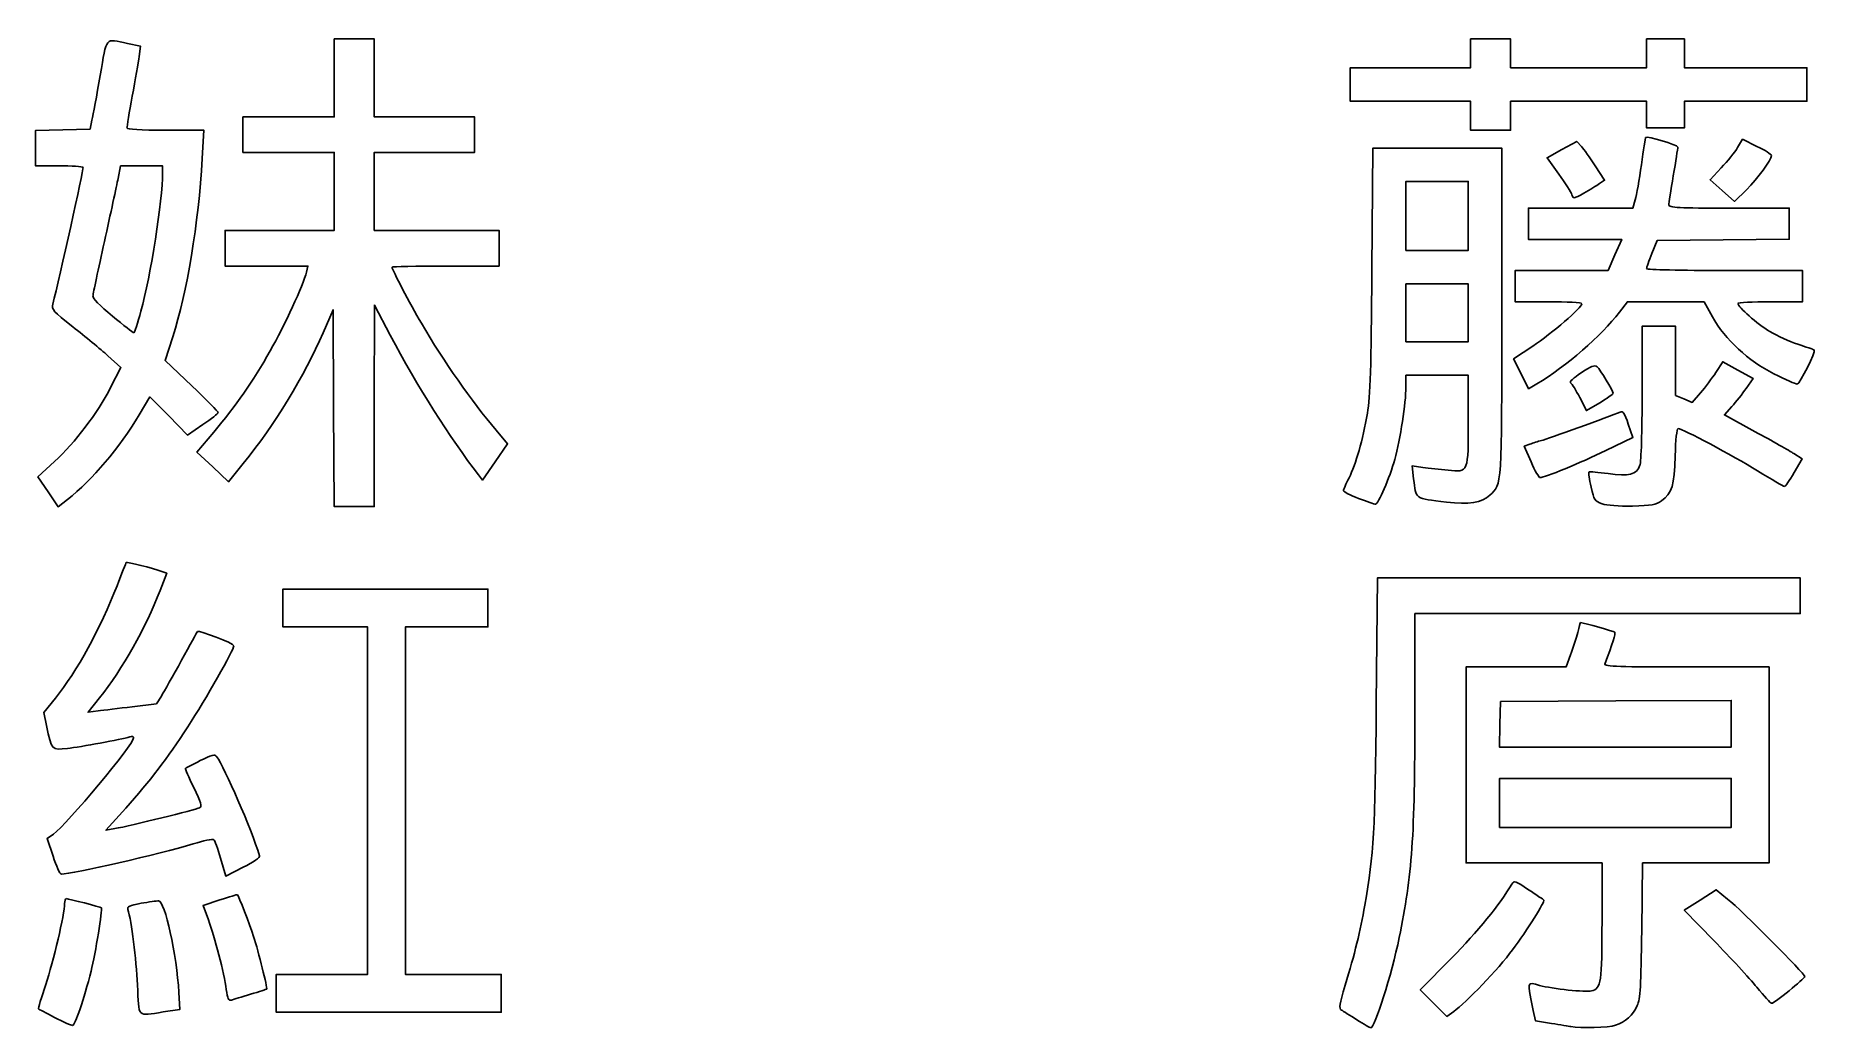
# Model space of a CAD drawing. Extents: x 0 to 38.5, y 0.1 to 21.5.
import ezdxf

# ---------------------------------------------------------------- set-up
doc = ezdxf.new("R2010")
doc.units = 0
doc.layers.add('Layer_1', color=7, linetype='CONTINUOUS')

msp = doc.modelspace()

# ---------------------------------------------------------------- linework, layer by layer
at = {"layer": 'Layer_1', "color": 7}
for points in [[(1.986896, 21.33064), (2.265494, 21.27186), (2.234478, 21.050264)], [(5.848844, 16.389497), (5.881206, 16.52183), (4.985749, 16.52183), (4.090292, 16.52183), (4.090292, 16.906799), (4.090292, 17.291768), (5.269259, 17.291768), (6.448225, 17.291768), (6.448225, 18.133887), (6.448225, 18.976006), (5.461743, 18.976006), (4.475261, 18.976006), (4.475261, 19.360975), (4.475261, 19.745943), (5.461743, 19.745943), (6.448225, 19.745943), (6.448225, 20.588063), (6.448225, 21.430182), (6.881315, 21.430182), (7.314405, 21.430182), (7.314405, 20.588063), (7.314405, 19.745943), (8.39713, 19.745943), (9.479854, 19.745943), (9.479854, 19.360975), (9.479854, 18.976006), (8.39713, 18.976006), (7.314405, 18.976006), (7.314405, 18.133887), (7.314405, 17.291768), (8.661796, 17.291768), (10.009186, 17.291768), (10.009186, 16.906799), (10.009186, 16.52183), (8.85428, 16.52183)], [(30.989984, 19.770004), (30.989984, 20.082791), (29.690715, 20.082791), (28.391445, 20.082791), (28.391445, 20.443699), (28.391445, 20.804608), (29.690715, 20.804608), (30.989984, 20.804608), (30.989984, 21.117395), (30.989984, 21.430182), (31.423074, 21.430182), (31.856164, 21.430182), (31.856164, 21.117395), (31.856164, 20.804608), (33.323857, 20.804608), (34.791548, 20.804608), (34.791548, 21.117395), (34.791548, 21.430182), (35.200579, 21.430182), (35.609609, 21.430182), (35.609609, 21.117395), (35.609609, 20.804608), (36.932938, 20.804608), (38.256269, 20.804608), (38.256269, 20.443699), (38.256269, 20.082791), (36.932938, 20.082791), (35.609609, 20.082791), (35.609609, 19.794065), (35.609609, 19.505338), (35.200579, 19.505338), (34.791548, 19.505338), (34.791548, 19.794065), (34.791548, 20.082791), (33.323857, 20.082791), (31.856164, 20.082791), (31.856164, 19.770004), (31.856164, 19.457217), (31.423074, 19.457217), (30.989984, 19.457217), (30.989984, 19.770004), (30.989984, 19.770004)], [(0.50243, 18.687279), (-0.000001, 18.687279), (-0.000001, 19.070767), (-0.000001, 19.454255), (0.587402, 19.467766), (1.174805, 19.481277), (1.217181, 19.673762)], [(2.803609, 19.457217), (3.634254, 19.457217), (3.598609, 18.843673)], [(36.757091, 19.082451), (36.866347, 19.261077), (37.17634, 19.108213)], [(28.860025, 16.437618), (28.88105, 19.072248), (30.272361, 19.072248), (31.663674, 19.072248), (31.663674, 15.533802)], [(32.89602, 18.5094), (32.642483, 18.86278), (32.963846, 19.038529), (33.285213, 19.214277), (33.383657, 19.107172)], [(2.742843, 18.530886), (2.742901, 18.687279), (2.289162, 18.687279), (1.835424, 18.687279), (1.779978, 18.410583)], [(33.6827, 18.687279), (33.883298, 18.374492), (33.775681, 18.302311)], [(36.427656, 18.153849), (36.163002, 18.387388), (36.405419, 18.645606)], [(30.941862, 17.604555), (30.941862, 18.350432), (30.268167, 18.350432), (29.594471, 18.350432), (29.594471, 17.604555), (29.594471, 16.858678), (30.268167, 16.858678), (30.941862, 16.858678), (30.941862, 17.604555), (30.941862, 17.604555)], [(36.947235, 18.171461), (36.692312, 17.92031), (36.427656, 18.153849), (36.427656, 18.153849)], [(32.674221, 15.751893), (31.952404, 15.751893), (31.952404, 16.08874), (31.952404, 16.425588), (32.955783, 16.425588), (33.959162, 16.425588), (34.107944, 16.762436), (34.256726, 17.099283), (33.248927, 17.099283), (32.241132, 17.099283), (32.241132, 17.436131), (32.241132, 17.772979), (33.369716, 17.772979), (34.4983, 17.772979), (34.548871, 17.953433)], [(33.179563, 18.061485), (33.179563, 18.061485), (33.179563, 18.061485)], [(36.572029, 17.772979), (37.871298, 17.772979), (37.871298, 17.436847), (37.871298, 17.100715), (36.447304, 17.08797), (35.023306, 17.075225), (34.907429, 16.790354)], [(36.475789, 16.42559), (38.160026, 16.42559), (38.160026, 16.088743), (38.160026, 15.751895), (37.462271, 15.751895)], [(30.941862, 15.511287), (30.941862, 16.136862), (30.268167, 16.136862), (29.594471, 16.136862), (29.594471, 15.511287), (29.594471, 14.885713), (30.268167, 14.885713), (30.941862, 14.885713), (30.941862, 15.511287), (30.941862, 15.511287)], [(2.275226, 15.547378), (2.275226, 15.547378)], [(6.436696, 13.452139), (6.424165, 15.579525), (6.20762, 15.077994)], [(7.658643, 15.030076), (7.315906, 15.679711), (7.315144, 13.502231), (7.314382, 11.324752), (6.881793, 11.324752), (6.449203, 11.324752), (6.436673, 13.452138), (6.436696, 13.452139)], [(36.214349, 15.427077), (36.034416, 15.751895), (35.206325, 15.751895), (34.378237, 15.751895), (34.203742, 15.52332)], [(34.695308, 13.782061), (34.695308, 15.222561), (35.056216, 15.222561), (35.417125, 15.222561), (35.417125, 14.474228), (35.417125, 13.725896), (35.596895, 13.650783), (35.776665, 13.57567), (35.959136, 13.785571)], [(2.961093, 14.994154), (2.795026, 14.482021), (3.370477, 13.933698)], [(32.082452, 14.192557), (31.919743, 14.515304), (32.333074, 14.79192)], [(1.620339, 13.897407), (1.843675, 14.328674), (1.559441, 14.584851)], [(36.289691, 14.224105), (36.437773, 14.452737), (36.764762, 14.273913), (37.091753, 14.095089), (36.9429, 13.878737)], [(30.941857, 13.210672), (30.941857, 14.163897), (30.268161, 14.163897), (29.594466, 14.163897), (29.594183, 13.911261)], [(32.4236, 13.976749), (32.245162, 13.869813), (32.082452, 14.192559), (32.082452, 14.192559), (32.082452, 14.192557)], [(3.611401, 13.095447), (3.280976, 12.869115), (2.874844, 13.282616), (2.468711, 13.696116), (2.239647, 13.311032)], [(33.780741, 13.569904), (33.491751, 13.397753), (33.34873, 13.681077), (33.34873, 13.681077)], [(36.633698, 13.484899), (36.473347, 13.307412), (37.136234, 12.943459)], [(34.397634, 13.109302), (34.495827, 12.81853), (33.909844, 12.534535)], [(4.485207, 12.255003), (4.168598, 11.861924), (3.825718, 12.181206), (3.482838, 12.500489), (3.847596, 12.935193)], [(9.944496, 12.979), (10.193778, 12.684343), (9.922567, 12.291509), (9.651355, 11.898674), (9.56611, 12.008712)], [(32.298318, 12.289088), (32.14869, 12.627849), (32.269216, 12.673672)], [(37.975029, 12.469431), (38.150941, 12.359356), (37.976677, 12.058599)], [(0.268427, 11.644958), (0.050778, 11.969397), (0.409722, 12.300142)], [(29.760822, 11.92615), (29.725882, 12.205788), (29.960931, 12.172462)], [(32.298318, 12.289088), (32.298318, 12.289088)], [(0.688158, 11.478911), (0.486076, 11.320519), (0.268427, 11.644958), (0.268427, 11.644958), (0.268427, 11.644958)], [(28.571896, 11.501307), (28.571898, 11.501307)], [(33.829989, 11.385504), (33.829989, 11.385504), (33.829989, 11.385504)], [(2.727599, 9.924447), (2.832599, 9.885989), (2.688364, 9.511415)], [(28.954087, 7.054005), (28.980079, 9.784877), (33.545994, 9.784877), (38.11191, 9.784877), (38.11191, 9.399908), (38.11191, 9.014939), (33.949437, 9.014939), (29.786961, 9.014939), (29.786961, 6.859109)], [(5.197077, 0.810293), (5.197077, 1.219322), (6.183559, 1.219322), (7.170042, 1.219322), (7.170042, 4.972768), (7.170042, 8.726213), (6.255741, 8.726213), (5.34144, 8.726213), (5.34144, 9.135242), (5.34144, 9.544272), (7.555011, 9.544272), (9.768581, 9.544272), (9.768581, 9.135242), (9.768581, 8.726213), (8.878341, 8.726213), (7.9881, 8.726213), (7.9881, 4.972768), (7.9881, 1.219322), (9.022704, 1.219322), (10.057308, 1.219322), (10.057308, 0.810293), (10.057308, 0.401264), (7.627192, 0.401264), (5.197077, 0.401264), (5.197077, 0.810293), (5.197077, 0.810293)], [(33.829128, 2.376493), (33.829128, 3.625377), (32.361434, 3.625377), (30.893741, 3.625377), (30.893741, 5.742705), (30.893741, 7.860033), (31.973009, 7.860033), (33.052275, 7.860033), (33.151247, 8.124557)], [(35.65258, 7.860033), (37.438209, 7.860033), (37.438209, 5.742705), (37.438209, 3.625377), (36.070986, 3.625377), (34.70376, 3.625377), (34.686065, 2.169714)], [(0.235694, 6.595178), (0.177236, 6.878205), (0.428553, 7.188665)], [(1.378849, 7.190389), (1.13392, 6.881654), (1.348927, 6.910734)], [(2.086487, 7.000168), (2.609039, 7.060522), (2.715355, 7.231703)], [(36.620151, 6.633378), (36.620151, 7.139083), (34.129884, 7.12662), (31.639617, 7.114157), (31.625901, 6.620916), (31.612185, 6.127675), (34.116165, 6.127675), (36.620145, 6.127675), (36.620145, 6.633379), (36.620151, 6.633378)], [(36.620151, 4.924647), (36.620151, 5.453979), (34.117856, 5.453979), (31.615558, 5.453979), (31.615558, 4.924647), (31.615558, 4.395314), (34.117856, 4.395314), (36.620151, 4.395314), (36.620151, 4.924647), (36.620151, 4.924647)], [(1.945175, 4.809111), (1.519537, 4.332668), (1.71016, 4.366927)], [(0.375484, 3.769571), (0.249334, 4.154372), (0.383978, 4.250247)], [(4.481794, 3.53242), (4.106236, 3.343593), (3.99569, 3.726163), (3.99569, 3.726163), (3.99569, 3.726163)], [(3.731034, 2.398534), (3.615815, 2.704644), (3.981833, 2.827706)], [(36.246139, 1.947605), (35.606016, 2.603706), (35.951383, 2.824668), (36.29675, 3.045629), (36.542661, 2.845415)], [(30.190302, 0.59847), (29.902633, 0.886139), (30.578744, 1.570033)], [(2.198817, 0.990747), (2.198817, 0.990747)], [(3.092923, 0.827053), (3.112809, 0.458844), (2.757465, 0.405993)], [(4.11797, 0.893281), (4.11797, 0.893281)], [(37.171833, 0.942626), (37.171833, 0.942626)], [(30.625706, 0.415518), (30.477971, 0.3108), (30.190302, 0.59847), (30.190302, 0.59847)], [(32.737544, 0.160126), (32.391838, 0.216386), (32.344312, 0.441158)], [(0.409028, 0.289009), (0.409028, 0.289009)], [(28.535813, 0.236991), (28.535808, 0.236991)], [(33.155436, 0.089723), (33.155433, 0.089723)]]:
    msp.add_lwpolyline(points, dxfattribs=at)
for points in [[(1.393899, 20.636184), (1.544787, 21.500951), (1.489049, 21.435677), (1.986896, 21.33064)], [(2.234478, 21.050264), (2.21742, 20.928386), (2.1516, 20.542409), (2.088213, 20.192537)], [(1.217181, 19.673762), (1.240488, 19.779628), (1.320011, 20.212718), (1.393899, 20.636184)], [(2.088213, 20.192537), (2.024826, 19.842665), (1.972964, 19.534088), (1.972964, 19.506811)], [(1.972964, 19.506811), (1.972964, 19.474682), (2.265476, 19.457217), (2.803609, 19.457217)], [(34.681019, 18.71134), (34.725887, 19.028939), (34.765968, 19.294672), (34.770088, 19.301858)], [(34.770088, 19.301858), (34.793654, 19.342967), (35.465244, 19.140019), (35.465244, 19.091787)], [(33.383657, 19.107172), (33.437802, 19.048264), (33.572374, 18.859312), (33.6827, 18.687279)], [(35.465244, 19.091787), (35.465244, 19.059834), (35.421937, 18.780361), (35.369003, 18.470734)], [(36.405419, 18.645606), (36.538747, 18.787626), (36.697, 18.984206), (36.757091, 19.082451)], [(37.48633, 18.909739), (37.48633, 18.815344), (37.192884, 18.413477), (36.947235, 18.171461)], [(37.17634, 19.108213), (37.346834, 19.024138), (37.48633, 18.934825), (37.48633, 18.909739)], [(0.371247, 15.699268), (0.517832, 16.262958), (1.04017, 18.622822), (1.024631, 18.651189)], [(1.024631, 18.651189), (1.013758, 18.671039), (0.778768, 18.687279), (0.50243, 18.687279)], [(2.275226, 15.547378), (2.481977, 16.291466), (2.742628, 17.954478), (2.742843, 18.530886)], [(3.598609, 18.843673), (3.51714, 17.441372), (3.269228, 15.944405), (2.961093, 14.994154)], [(33.179563, 18.061485), (33.163053, 18.113479), (33.035466, 18.315041), (32.89602, 18.5094)], [(34.548871, 17.953433), (34.576698, 18.052683), (34.636154, 18.393741), (34.681019, 18.71134)], [(35.369003, 18.470734), (35.31607, 18.161108), (35.27276, 17.877448), (35.27276, 17.840378)], [(1.779978, 18.410583), (1.749483, 18.2584), (1.617111, 17.646661), (1.48582, 17.051162)], [(33.438815, 18.09854), (33.218207, 17.971911), (33.208437, 17.970514), (33.179563, 18.061485)], [(33.775681, 18.302311), (33.716493, 18.262611), (33.564903, 18.170914), (33.438815, 18.09854)], [(35.27276, 17.840378), (35.27276, 17.784257), (35.490175, 17.772979), (36.572029, 17.772979)], [(1.48582, 17.051162), (1.354528, 16.455664), (1.242603, 15.929646), (1.237097, 15.882235)], [(34.907429, 16.790354), (34.843695, 16.633675), (34.791548, 16.487507), (34.791548, 16.465537)], [(5.068492, 14.693229), (5.372854, 15.226148), (5.781666, 16.114792), (5.848844, 16.389497)], [(8.85428, 16.52183), (8.219082, 16.52183), (7.699374, 16.510522), (7.699374, 16.496701)], [(7.699374, 16.496701), (7.699374, 16.444953), (8.090587, 15.696093), (8.331586, 15.286523)], [(28.761241, 13.345838), (28.824149, 13.715698), (28.84301, 14.306057), (28.860025, 16.437618)], [(34.791548, 16.465537), (34.791548, 16.443566), (35.549456, 16.42559), (36.475789, 16.42559)], [(1.237097, 15.882235), (1.230545, 15.82581), (1.376692, 15.673043), (1.660177, 15.439992)], [(0.807, 15.207746), (0.380742, 15.541606), (0.341699, 15.585645), (0.371247, 15.699268)], [(1.660177, 15.439992), (1.898376, 15.24417), (2.104875, 15.082658), (2.119063, 15.081075)], [(2.119063, 15.081075), (2.133251, 15.079495), (2.203524, 15.289329), (2.275226, 15.547378)], [(31.663674, 15.533802), (31.663674, 11.717654), (31.66977, 11.812893), (31.409787, 11.573301)], [(32.333074, 14.79192), (32.751364, 15.071857), (33.396039, 15.627468), (33.396039, 15.708035)], [(34.203742, 15.52332), (33.819857, 15.020464), (33.051936, 14.353302), (32.4236, 13.976749)], [(33.396039, 15.708035), (33.396039, 15.732481), (33.076577, 15.751893), (32.674221, 15.751893)], [(37.543382, 14.194227), (36.991087, 14.468323), (36.485807, 14.937036), (36.214349, 15.427077)], [(37.462271, 15.751895), (37.078505, 15.751895), (36.764513, 15.73475), (36.764513, 15.713793)], [(36.764513, 15.713793), (36.764513, 15.637328), (37.180878, 15.27216), (37.45624, 15.107123)], [(1.559441, 14.584851), (1.403113, 14.725749), (1.064514, 15.006052), (0.807, 15.207746)], [(6.20762, 15.077994), (5.809262, 14.155373), (5.163844, 13.09755), (4.485207, 12.255003)], [(9.56611, 12.008712), (8.944583, 12.811004), (8.243578, 13.921373), (7.658643, 15.030076)], [(8.331586, 15.286523), (8.824988, 14.448), (9.411058, 13.609534), (9.944496, 12.979)], [(37.45624, 15.107123), (37.611722, 15.013935), (37.882404, 14.890615), (38.057754, 14.833079)], [(3.847596, 12.935193), (4.329683, 13.509726), (4.683745, 14.01956), (5.068492, 14.693229)], [(38.411285, 14.708861), (38.459021, 14.681897), (38.102822, 13.971414), (38.041572, 13.971414)], [(38.057754, 14.833079), (38.233104, 14.775543), (38.392193, 14.719645), (38.411285, 14.708861)], [(33.377211, 14.215493), (33.596789, 14.361309), (33.669944, 14.388649), (33.722914, 14.344689)], [(33.722914, 14.344689), (33.79045, 14.288638), (34.068439, 13.829429), (34.069282, 13.772522)], [(0.409722, 12.300142), (0.857527, 12.712766), (1.328992, 13.334808), (1.620339, 13.897407)], [(3.370477, 13.933698), (3.686975, 13.63212), (3.945006, 13.371065), (3.943877, 13.353576)], [(29.594183, 13.911261), (29.593901, 13.572382), (29.471363, 12.7775), (29.352994, 12.345473)], [(33.152201, 13.99747), (33.120663, 14.016963), (33.213043, 14.106472), (33.377211, 14.215493)], [(33.34873, 13.681077), (33.270066, 13.836905), (33.181629, 13.979282), (33.152201, 13.99747)], [(35.959136, 13.785571), (36.059497, 13.901017), (36.208245, 14.098357), (36.289691, 14.224105)], [(36.9429, 13.878737), (36.86103, 13.759744), (36.721889, 13.582517), (36.633698, 13.484899)], [(38.041572, 13.971414), (38.014506, 13.971414), (37.790309, 14.07168), (37.543382, 14.194227)], [(34.069282, 13.772522), (34.069531, 13.755766), (33.939686, 13.664587), (33.780741, 13.569904)], [(34.648151, 12.217533), (34.675132, 12.288497), (34.695308, 12.957863), (34.695308, 13.782061)], [(2.239647, 13.311032), (1.811578, 12.591399), (1.227435, 11.901597), (0.688158, 11.478911)], [(3.943877, 13.353576), (3.942748, 13.336087), (3.793135, 13.219929), (3.611401, 13.095447)], [(28.366034, 11.94766), (28.515889, 12.243385), (28.661137, 12.757246), (28.761241, 13.345838)], [(30.503839, 12.109291), (30.947078, 12.066322), (30.941857, 12.053191), (30.941857, 13.210672)], [(32.51995, 12.751578), (32.63138, 12.779033), (33.990607, 13.271006), (34.220678, 13.367157)], [(34.220678, 13.367157), (34.283653, 13.393477), (34.31912, 13.341796), (34.397634, 13.109302)], [(32.269216, 12.673672), (32.335504, 12.698875), (32.448333, 12.733933), (32.51995, 12.751578)], [(35.47281, 13.00899), (35.44458, 13.00899), (35.418435, 12.76739), (35.40902, 12.419507)], [(37.190499, 12.096998), (36.648401, 12.433554), (35.564597, 13.00899), (35.47281, 13.00899)], [(37.136234, 12.943459), (37.50082, 12.743285), (37.878278, 12.529972), (37.975029, 12.469431)], [(29.352994, 12.345473), (29.245128, 11.951786), (28.995531, 11.371468), (28.935821, 11.375541)], [(33.909844, 12.534535), (33.363397, 12.269702), (32.587444, 11.950326), (32.490455, 11.950326)], [(35.40902, 12.419507), (35.391606, 11.776234), (35.344145, 11.620687), (35.112997, 11.449382)], [(28.24708, 11.668662), (28.24708, 11.693004), (28.300609, 11.818553), (28.366034, 11.94766)], [(30.469493, 11.422521), (29.772424, 11.508534), (29.816953, 11.476887), (29.760822, 11.92615)], [(29.960931, 12.172462), (30.090209, 12.154135), (30.334517, 12.125707), (30.503839, 12.109291)], [(32.490455, 11.950326), (32.467087, 11.950326), (32.380614, 12.102769), (32.298318, 12.289088)], [(33.593111, 11.74553), (33.554989, 11.910791), (33.5345, 12.056707), (33.547581, 12.069788)], [(33.547581, 12.069788), (33.560647, 12.082869), (33.746908, 12.067982), (33.961462, 12.036714)], [(33.961462, 12.036714), (34.409798, 11.971369), (34.570667, 12.01373), (34.648151, 12.217533)], [(37.7696, 11.757842), (37.751566, 11.757842), (37.490956, 11.910462), (37.190499, 12.096998)], [(37.976677, 12.058599), (37.880832, 11.893183), (37.787648, 11.757842), (37.7696, 11.757842)], [(28.571898, 11.501307), (28.393249, 11.569011), (28.24708, 11.64432), (28.24708, 11.668662)], [(31.409787, 11.573301), (31.228659, 11.406384), (30.955392, 11.362564), (30.469493, 11.422521)], [(33.829989, 11.385504), (33.675995, 11.440233), (33.656815, 11.469383), (33.593111, 11.74553)], [(28.935821, 11.375541), (28.914316, 11.377009), (28.750545, 11.433603), (28.571896, 11.501307)], [(34.487423, 11.337383), (34.19094, 11.330466), (33.931403, 11.349463), (33.829989, 11.385504)], [(35.112997, 11.449382), (34.999354, 11.365162), (34.897658, 11.346955), (34.487423, 11.337383)], [(1.758624, 9.616453), (1.86064, 9.881119), (1.950289, 10.106376), (1.957844, 10.117024)], [(1.957844, 10.117024), (1.971621, 10.136438), (2.530662, 9.996578), (2.727599, 9.924447)], [(0.428553, 7.188665), (0.889134, 7.757634), (1.405293, 8.699783), (1.758624, 9.616453)], [(2.688364, 9.511415), (2.3762, 8.70074), (1.881638, 7.824161), (1.378849, 7.190389)], [(3.151049, 8.004397), (3.332207, 8.335229), (3.486838, 8.614052), (3.494674, 8.624002)], [(3.494674, 8.624002), (3.524914, 8.662401), (4.282776, 8.369832), (4.282776, 8.31976)], [(33.151247, 8.124557), (33.20568, 8.270044), (33.27477, 8.486589), (33.304779, 8.605768)], [(33.304779, 8.605768), (33.334788, 8.724946), (33.362186, 8.822084), (33.36566, 8.821631)], [(33.36566, 8.821631), (33.45263, 8.810277), (34.086176, 8.629568), (34.105001, 8.610745)], [(34.105001, 8.610745), (34.126845, 8.588896), (34.056317, 8.362769), (33.889609, 7.920185)], [(4.282776, 8.31976), (4.282776, 8.233806), (3.671739, 7.158202), (3.287272, 6.567379)], [(2.715355, 7.231703), (2.773829, 7.325852), (2.969891, 7.673564), (3.151049, 8.004397)], [(33.889609, 7.920185), (33.871744, 7.872737), (34.244074, 7.860033), (35.65258, 7.860033)], [(1.348927, 6.910734), (1.467181, 6.926727), (1.799083, 6.966973), (2.086487, 7.000168)], [(28.705553, 2.711076), (28.903467, 3.854265), (28.927659, 4.277032), (28.954087, 7.054005)], [(0.686848, 6.100187), (0.343173, 6.062554), (0.346448, 6.058961), (0.235694, 6.595178)], [(3.287272, 6.567379), (2.835982, 5.873868), (2.481449, 5.409398), (1.945175, 4.809111)], [(29.786961, 6.859109), (29.786961, 4.202025), (29.728795, 3.364678), (29.450352, 2.013321)], [(0.383978, 4.250247), (0.675565, 4.457875), (2.117327, 6.189217), (2.117327, 6.331741)], [(2.033115, 6.349471), (1.848078, 6.293889), (0.9686, 6.131039), (0.686848, 6.100187)], [(2.117327, 6.331741), (2.117327, 6.355403), (2.079432, 6.363382), (2.033115, 6.349471)], [(3.234695, 5.671393), (3.242109, 5.677876), (3.386519, 5.752536), (3.555608, 5.837308)], [(3.555608, 5.837308), (3.802222, 5.960947), (3.872027, 5.978735), (3.908455, 5.927223)], [(3.908455, 5.927223), (4.089524, 5.671175), (4.649054, 4.38001), (4.838273, 3.781584)], [(3.41539, 5.258084), (3.308595, 5.478923), (3.227282, 5.664911), (3.234695, 5.671393)], [(3.540494, 4.817908), (3.59704, 4.849553), (3.574359, 4.929357), (3.41539, 5.258084)], [(1.71016, 4.366927), (2.046248, 4.42733), (3.468961, 4.777876), (3.540494, 4.817908)], [(3.405967, 4.038724), (2.681347, 3.820587), (0.7821, 3.384772), (0.556096, 3.384772)], [(3.844756, 4.133696), (3.822542, 4.147426), (3.625087, 4.104688), (3.405967, 4.038724)], [(3.99569, 3.726163), (3.93489, 3.936577), (3.86697, 4.119967), (3.844756, 4.133696)], [(0.556096, 3.384772), (0.526142, 3.384772), (0.444867, 3.557932), (0.375484, 3.769571)], [(4.838273, 3.781584), (4.849596, 3.745772), (4.704696, 3.644493), (4.481794, 3.53242)], [(30.578744, 1.570033), (31.14233, 2.140106), (31.623855, 2.730932), (31.882983, 3.170314)], [(31.882983, 3.170314), (31.929719, 3.249561), (31.95911, 3.239646), (32.243892, 3.048564)], [(0.218273, 0.998018), (0.384766, 1.495573), (0.624411, 2.525695), (0.625191, 2.747167)], [(0.625191, 2.747167), (0.625401, 2.806717), (0.641814, 2.855068), (0.661664, 2.854615)], [(0.661664, 2.854615), (0.716882, 2.853345), (1.402097, 2.672482), (1.419374, 2.654608)], [(1.994047, 2.621648), (1.974354, 2.685778), (2.027427, 2.710681), (2.276075, 2.753981)], [(2.276075, 2.753981), (2.444532, 2.783317), (2.61611, 2.807318), (2.657359, 2.807318)], [(2.657359, 2.807318), (2.791904, 2.807318), (3.049137, 1.637823), (3.092923, 0.827053)], [(3.981833, 2.827706), (4.183142, 2.895391), (4.352587, 2.945561), (4.358377, 2.939195)], [(4.358377, 2.939195), (4.388805, 2.90574), (4.620508, 2.308919), (4.708487, 2.037381)], [(28.283687, 0.98576), (28.486123, 1.652893), (28.610221, 2.160423), (28.705553, 2.711076)], [(32.572379, 2.82552), (32.605139, 2.798864), (32.210364, 2.169376), (31.897032, 1.748655)], [(32.243892, 3.048564), (32.414405, 2.934151), (32.562224, 2.833781), (32.572379, 2.82552)], [(36.542661, 2.845415), (36.849784, 2.595365), (38.208148, 1.230339), (38.208148, 1.17176)], [(1.419374, 2.654608), (1.447939, 2.625054), (1.293726, 1.677022), (1.197642, 1.291504)], [(2.198817, 0.990747), (2.173466, 1.54493), (2.068871, 2.377986), (1.994047, 2.621648)], [(4.11797, 0.893281), (4.072376, 1.242272), (3.870174, 2.028873), (3.731034, 2.398534)], [(33.605383, 0.860907), (33.809068, 0.912029), (33.829128, 1.047902), (33.829128, 2.376493)], [(4.708487, 2.037381), (4.811602, 1.719129), (5.010703, 0.919797), (4.991229, 0.902251)], [(29.450352, 2.013321), (29.283302, 1.202582), (28.923674, 0.062599), (28.835923, 0.065648)], [(34.686065, 2.169714), (34.671474, 0.968581), (34.654975, 0.684601), (34.591797, 0.545627)], [(37.171833, 0.942626), (37.014768, 1.134509), (36.598205, 1.58675), (36.246139, 1.947605)], [(31.897032, 1.748655), (31.587242, 1.332686), (30.893856, 0.60559), (30.625706, 0.415518)], [(1.197642, 1.291504), (1.046499, 0.685073), (0.851037, 0.112316), (0.796109, 0.114904)], [(38.208148, 1.17176), (38.208148, 1.125864), (37.547951, 0.593748), (37.49101, 0.593748)], [(0.05914, 0.472116), (0.051968, 0.478369), (0.123578, 0.715025), (0.218273, 0.998018)], [(2.757465, 0.405993), (2.177503, 0.319735), (2.232128, 0.262557), (2.198817, 0.990747)], [(4.228987, 0.663342), (4.166611, 0.644176), (4.144544, 0.689882), (4.11797, 0.893281)], [(4.643684, 0.789937), (4.458418, 0.733465), (4.271804, 0.676497), (4.228987, 0.663342)], [(4.991229, 0.902251), (4.985345, 0.896951), (4.828951, 0.846409), (4.643684, 0.789937)], [(28.201823, 0.447317), (28.143361, 0.481233), (28.156183, 0.565563), (28.283687, 0.98576)], [(32.344312, 0.441158), (32.207908, 1.086268), (32.200458, 1.057039), (32.481737, 0.980429)], [(32.481737, 0.980429), (32.752321, 0.906731), (33.479692, 0.829361), (33.605383, 0.860907)], [(37.49101, 0.593748), (37.472524, 0.593748), (37.328898, 0.750743), (37.171833, 0.942626)], [(0.409028, 0.289009), (0.223762, 0.383464), (0.066312, 0.465863), (0.05914, 0.472116)], [(28.535808, 0.236991), (28.39024, 0.330552), (28.239949, 0.425199), (28.201823, 0.447317)], [(34.591797, 0.545627), (34.496852, 0.336779), (34.336149, 0.190693), (34.122707, 0.119203)], [(0.796109, 0.114904), (0.76848, 0.116202), (0.594294, 0.194553), (0.409028, 0.289009)], [(28.835923, 0.065648), (28.816421, 0.066325), (28.681378, 0.14343), (28.535813, 0.236991)], [(33.155433, 0.089723), (33.115733, 0.097501), (32.927682, 0.129182), (32.737544, 0.160126)], [(34.122707, 0.119203), (33.978077, 0.070761), (33.349929, 0.051616), (33.155436, 0.089723)]]:
    msp.add_open_spline(points, degree=3, dxfattribs=at)

doc.saveas('drawing.dxf')
